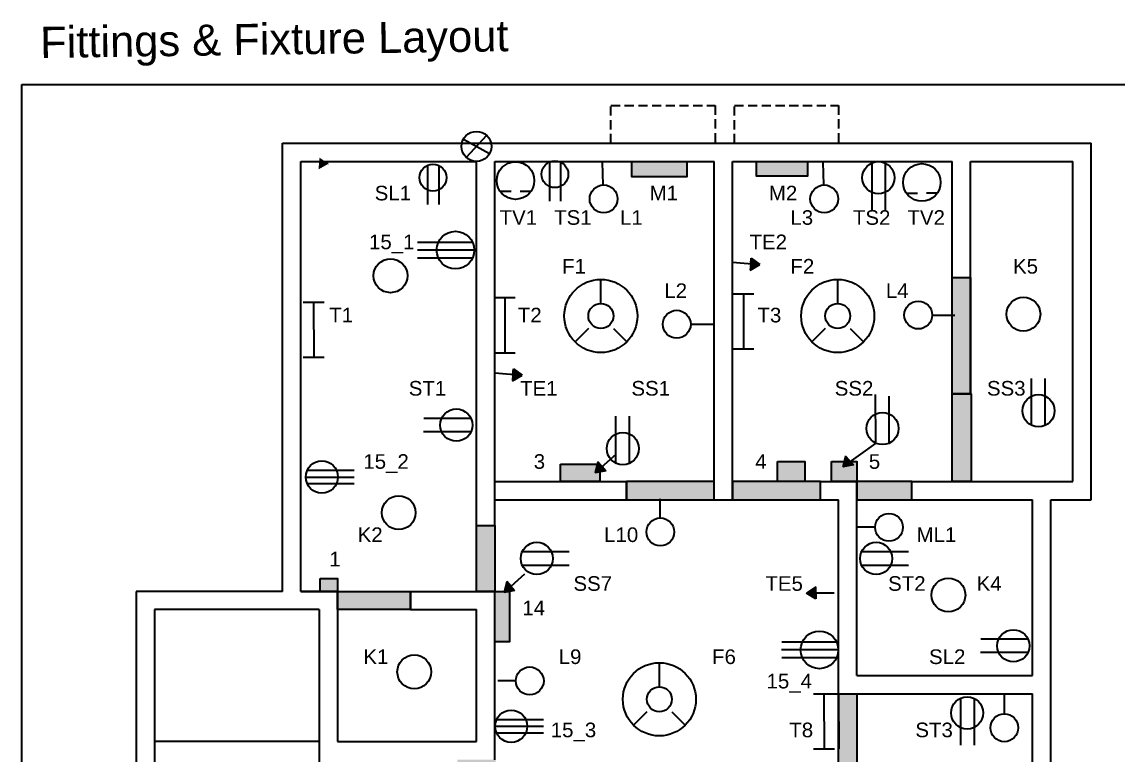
# Model space of a CAD drawing. Header units: inches. Extents: x -866 to 823, y 98 to 33361.
# Drawn here: x -353 to 246, y 588 to 988 of the extents above; entities that cross this region are included whole.
import ezdxf

# ---------------------------------------------------------------- set-up
doc = ezdxf.new("R2010")
doc.units = ezdxf.units.IN
doc.header["$LTSCALE"] = 5
doc.header["$MEASUREMENT"] = 0
doc.linetypes.add('DASHEDX2', pattern=[1.5, 1, -0.5])
doc.styles.get("Standard").update_dxf_attribs({"font": 'arial.ttf', "height": 12})

msp = doc.modelspace()

# ---------------------------------------------------------------- hatches: boundary and pattern name
at = {"linetype": 'Continuous'}
h = msp.add_hatch(color=252, dxfattribs=at)
h.paths.add_polyline_path([(68.5, 282.4), (55.5, 282.4), (55.5, 247.5), (68.5, 247.5)])
h.paths.add_polyline_path([(-24.5, 323.5), (-38.5, 323.5), (-38.5, 298.5), (-24.5, 298.5)])
h.paths.add_polyline_path([(109.5, 408.5), (78.5, 408.5), (78.5, 395.5), (109.5, 395.5)])
h.paths.add_polyline_path([(155.5, 536), (133.5, 536), (133.5, 524.5), (155.5, 524.5)])
h.paths.add_polyline_path([(93.5, 526.5), (79, 526.5), (79, 495.5), (93.5, 495.5)])
h.paths.add_polyline_path([(-37, 746), (-58.5, 746), (-58.5, 736.5), (-37, 736.5)])
h.paths.add_polyline_path([(75, 747.5), (60, 747.5), (60, 736.5), (75, 736.5)])
h.paths.add_polyline_path([(103.5, 747.5), (89.5, 747.5), (89.5, 736.5), (103.5, 736.5)])
h.paths.add_polyline_path([(76.5, 911.5), (48.5, 911.5), (48.5, 903.5), (76.5, 903.5)])
h.paths.add_polyline_path([(10.5, 911.5), (-19.5, 911.5), (-19.5, 903), (10.5, 903)])
h.paths.add_polyline_path([(-94, 584.5), (-115, 584.5), (-115, 574), (-94, 574)])
h.paths.add_polyline_path([(-131.5, 485.5), (-151, 485.5), (-151, 478.5), (-131.5, 478.5)])
h.paths.add_polyline_path([(-190.5, 509), (-199, 509), (-199, 481.5), (-190.5, 481.5)])
at = {"linetype": 'Continuous', "true_color": 0x000000}
h = msp.add_hatch(color=18, dxfattribs=at)
h.paths.add_polyline_path([(-185.56, 910.13), (-190.54, 910.59), (-190.86, 907.1)])
h.paths.add_polyline_path([(-185.56, 910.13), (-190.27, 913.57), (-190.54, 910.59)])
h = msp.add_hatch(color=18, dxfattribs=at)
h.paths.add_polyline_path([(50.44, 855.13), (45.46, 855.59), (45.14, 852.1)])
h.paths.add_polyline_path([(50.44, 855.13), (45.73, 858.57), (45.46, 855.59)])
at = {"linetype": 'Continuous'}
h = msp.add_hatch(color=256, dxfattribs=at)
h.paths.add_polyline_path([(45.14, 852.1), (50.44, 855.13), (45.46, 855.59)])
h.paths.add_polyline_path([(45.46, 855.59), (50.44, 855.13), (45.73, 858.57)])
for color, points in [(56, [(165.5, 848), (155.5, 848), (155.5, 784.5), (165.5, 784.5)]), (54, [(25.5, 736.5), (-22.5, 736.5), (-22.5, 726.5), (25.5, 726.5)]), (54, [(83.5, 736.5), (35.5, 736.5), (35.5, 726.5), (83.5, 726.5)]), (252, [(-86.5, 676.5), (-94.5, 676.5), (-94.5, 649), (-86.5, 649)])]:
    msp.add_hatch(color=color, dxfattribs=at).paths.add_polyline_path(points)
at = {"linetype": 'Continuous', "true_color": 0x000000}
h = msp.add_hatch(color=18, dxfattribs=at)
h.paths.add_polyline_path([(-79.56, 794.63), (-84.54, 795.09), (-84.86, 791.6)])
h.paths.add_polyline_path([(-79.56, 794.63), (-84.27, 798.07), (-84.54, 795.09)])
at = {"linetype": 'Continuous'}
h = msp.add_hatch(color=256, dxfattribs=at)
h.paths.add_polyline_path([(-84.86, 791.6), (-79.56, 794.63), (-84.54, 795.09)])
h.paths.add_polyline_path([(-84.54, 795.09), (-79.56, 794.63), (-84.27, 798.07)])
h = msp.add_hatch(color=56, dxfattribs=at)
h.paths.add_polyline_path([(166, 784.5), (155.5, 784.5), (155.5, 736.5), (166, 736.5)])
h.paths.add_polyline_path([(-94.5, 712.5), (-104.5, 712.5), (-104.5, 676.5), (-94.5, 676.5)])
h.paths.add_polyline_path([(-180.5, 683.5), (-190, 683.5), (-190, 676.5), (-180.5, 676.5)])
h.paths.add_polyline_path([(133.5, 736.5), (103.5, 736.5), (103.5, 726.5), (133.5, 726.5)])
at = {"linetype": 'Continuous', "true_color": 0x000000}
h = msp.add_hatch(color=18, dxfattribs=at)
h.paths.add_polyline_path([(95.81, 744.53), (99.53, 747.86), (97.19, 750.47)])
h.paths.add_polyline_path([(95.81, 744.53), (101.53, 745.63), (99.53, 747.86)])
at = {"linetype": 'Continuous'}
h = msp.add_hatch(color=256, dxfattribs=at)
h.paths.add_polyline_path([(97.19, 750.47), (95.81, 744.53), (99.53, 747.86)])
h.paths.add_polyline_path([(95.81, 744.53), (101.53, 745.63), (99.53, 747.86)])
at = {"linetype": 'Continuous', "true_color": 0x000000}
h = msp.add_hatch(color=18, dxfattribs=at)
h.paths.add_polyline_path([(-39.56, 741.36), (-35.83, 744.7), (-38.17, 747.3)])
h.paths.add_polyline_path([(-39.56, 741.36), (-33.83, 742.46), (-35.83, 744.7)])
at = {"linetype": 'Continuous'}
h = msp.add_hatch(color=256, dxfattribs=at)
h.paths.add_polyline_path([(-38.17, 747.3), (-39.56, 741.36), (-35.83, 744.7)])
h.paths.add_polyline_path([(-39.56, 741.36), (-33.83, 742.46), (-35.83, 744.7)])
at = {"linetype": 'Continuous', "true_color": 0x000000}
h = msp.add_hatch(color=18, dxfattribs=at)
h.paths.add_polyline_path([(-89.36, 675.95), (-85.64, 679.29), (-87.97, 681.89)])
h.paths.add_polyline_path([(-89.36, 675.95), (-83.64, 677.05), (-85.64, 679.29)])
at = {"linetype": 'Continuous'}
h = msp.add_hatch(color=256, dxfattribs=at)
h.paths.add_polyline_path([(-87.97, 681.89), (-89.36, 675.95), (-85.64, 679.29)])
h.paths.add_polyline_path([(-89.36, 675.95), (-83.64, 677.05), (-85.64, 679.29)])
at = {"linetype": 'Continuous', "true_color": 0x000000}
h = msp.add_hatch(color=18, dxfattribs=at)
h.paths.add_polyline_path([(76, 675.5), (81, 675.5), (81, 679)])
h.paths.add_polyline_path([(76, 675.5), (81, 672.5), (81, 675.5)])
at = {"linetype": 'Continuous'}
h = msp.add_hatch(color=256, dxfattribs=at)
h.paths.add_polyline_path([(81, 679), (76, 675.5), (81, 675.5)])
h.paths.add_polyline_path([(76, 675.5), (81, 672.5), (81, 675.5)])
h = msp.add_hatch(color=54, dxfattribs=at)
h.paths.add_polyline_path([(-140.5, 676.5), (-180.5, 676.5), (-180.5, 666.5), (-140.5, 666.5)])
h.paths.add_polyline_path([(103.5, 620.5), (93.5, 620.5), (93.5, 572.5), (103.5, 572.5)])

# ---------------------------------------------------------------- linework, layer by layer
for p, q in [((-353, 953.5), (294.5, 953.5)), ((-353, 128.5), (-353, 953.5)), ((-111.67, 923.68), (-97.33, 915.72)), ((-98.94, 925.73), (-110.06, 913.67)), ((-210.5, 921.5), (231.5, 921.5)), ((-210.5, 676.5), (-210.5, 921.5)), ((231.5, 726.5), (231.5, 921.5)), ((-200.5, 911.5), (-104.5, 911.5)), ((-200.5, 676.5), (-200.5, 911.5)), ((-185.56, 910.13), (-190.54, 910.59)), ((-190.54, 910.59), (-190.54, 910.59)), ((-104.5, 712.5), (-104.5, 911.5)), ((-94.5, 911.5), (25.5, 911.5)), ((-94.5, 712.5), (-94.5, 911.5)), ((-64.66, 911.19), (-64.66, 889.75)), ((-64.66, 911.19), (-64.66, 889.75)), ((-58.51, 911.13), (-58.51, 892.37)), ((-58.51, 911.13), (-58.51, 892.37)), ((-35.22, 898.6), (-35.58, 910.99)), ((25.5, 726.5), (25.5, 911.5)), ((35.5, 726.5), (35.5, 911.5)), ((35.5, 911.5), (155.5, 911.5)), ((85.38, 898.6), (85.02, 910.99)), ((111.61, 910.61), (111.61, 884.88)), ((118.99, 910.54), (118.99, 888.03)), ((155.5, 784.5), (155.5, 911.5)), ((165.5, 784.5), (165.5, 911.5)), ((165.5, 911.5), (221.5, 911.5)), ((221.5, 736.5), (221.5, 911.5)), ((-131.29, 909.29), (-131.29, 887.85)), ((-131.29, 909.29), (-131.29, 887.85)), ((-125.14, 909.24), (-125.14, 890.48)), ((-125.14, 909.24), (-125.14, 890.48)), ((-91.57, 895.16), (-85.51, 895.2)), ((-80.61, 895.24), (-74.63, 895.29)), ((-58.51, 892.37), (-58.51, 889.75)), ((-58.51, 892.37), (-58.51, 889.75)), ((130.57, 894.16), (136.63, 894.2)), ((141.53, 894.24), (147.51, 894.29)), ((-125.14, 890.48), (-125.14, 887.85)), ((-125.14, 890.48), (-125.14, 887.85)), ((118.99, 888.03), (118.99, 884.88)), ((-105.73, 863), (-136.66, 863)), ((-106.64, 867.23), (-136.65, 867.21)), ((-132.97, 858.6), (-136.65, 858.6)), ((-106.71, 858.62), (-132.97, 858.6)), ((35.5, 856.5), (50.44, 855.13)), ((45.46, 855.59), (45.73, 858.57)), ((45.73, 858.57), (50.44, 855.13)), ((45.46, 855.59), (45.14, 852.1)), ((45.14, 852.1), (50.44, 855.13)), ((50.44, 855.13), (45.46, 855.59)), ((50.44, 855.13), (45.46, 855.59)), ((45.46, 855.59), (45.46, 855.59)), ((-36.5, 833.84), (-36.5, 846.98)), ((93, 833.84), (93, 846.98)), ((35.65, 839.15), (47.2, 839.15)), ((41.42, 839.15), (41.5, 809)), ((-199.31, 834.57), (-187.76, 834.57)), ((-193.54, 834.57), (-193.46, 804.43)), ((-94.81, 837.07), (-83.26, 837.07)), ((-89.04, 837.07), (-88.96, 806.93)), ((144.6, 827.5), (157, 827.5)), ((12.6, 822.5), (25, 822.5)), ((-43.34, 820.16), (-50.63, 812.87)), ((-29.66, 820.16), (-22.37, 812.87)), ((86.16, 820.16), (78.87, 812.87)), ((99.84, 820.16), (107.13, 812.87)), ((35.65, 809), (47.2, 809)), ((-199.31, 804.43), (-187.76, 804.43)), ((-94.81, 806.93), (-83.26, 806.93)), ((-84.54, 795.09), (-84.27, 798.07)), ((-84.27, 798.07), (-79.56, 794.63)), ((-94.5, 796), (-79.56, 794.63)), ((-84.54, 795.09), (-84.86, 791.6)), ((-84.86, 791.6), (-79.56, 794.63)), ((-79.56, 794.63), (-84.54, 795.09)), ((-79.56, 794.63), (-84.54, 795.09)), ((-84.54, 795.09), (-84.54, 795.09)), ((198.99, 789.75), (198.99, 792.9)), ((206.39, 767.18), (206.37, 792.91)), ((155.5, 784.5), (165.5, 784.5)), ((199.01, 767.25), (198.99, 789.75)), ((113.74, 757.54), (113.73, 784)), ((121.12, 757.48), (121.11, 783.2)), ((-107.48, 771), (-133.21, 770.99)), ((-28.27, 769.05), (-28.27, 772.2)), ((-28.26, 746.54), (-28.27, 769.05)), ((-20.88, 746.48), (-20.89, 772.2)), ((-107.55, 763.62), (-133.51, 763.62)), ((113.74, 757.54), (95.81, 744.53)), ((-28.38, 751.37), (-39.56, 741.36)), ((97.19, 750.47), (95.81, 744.53)), ((99.53, 747.86), (97.19, 750.47)), ((-196.96, 742.76), (-174.45, 742.77)), ((-174.45, 742.77), (-171.3, 742.77)), ((-38.17, 747.3), (-39.56, 741.36)), ((-39.56, 741.36), (-35.83, 744.7)), ((-39.56, 741.36), (-35.83, 744.7)), ((-33.83, 742.46), (-39.56, 741.36)), ((-35.83, 744.7), (-38.17, 747.3)), ((-35.83, 744.7), (-35.83, 744.7)), ((-35.83, 744.7), (-33.83, 742.46)), ((95.81, 744.53), (99.53, 747.86)), ((95.81, 744.53), (99.53, 747.86)), ((101.53, 745.63), (95.81, 744.53)), ((99.53, 747.86), (99.53, 747.86)), ((99.53, 747.86), (101.53, 745.63)), ((-197.8, 739), (-171.29, 739)), ((-94.5, 736.5), (-22.5, 736.5)), ((-22.5, 726.5), (-22.5, 736.5)), ((83.5, 736.5), (103.5, 736.5)), ((103.5, 630.5), (103.5, 736.5)), ((133.5, 726.5), (133.5, 736.5)), ((133.5, 736.5), (155.5, 736.5)), ((144.5, 736.5), (209.5, 736.5)), ((209.5, 736.5), (221.5, 736.5)), ((-197.02, 735.38), (-171.3, 735.39)), ((-94.5, 726.5), (-22.5, 726.5)), ((-4, 716.6), (-4, 727)), ((25.5, 726.5), (35.5, 726.5)), ((83.5, 726.5), (93.5, 726.5)), ((93.5, 620.5), (93.5, 726.5)), ((133.5, 726.5), (199.5, 726.5)), ((199.5, 630.5), (199.5, 726.5)), ((209.5, 726.5), (231.5, 726.5)), ((209.5, 441.5), (209.5, 726.5)), ((-104.5, 712.5), (-94.5, 712.5)), ((113.4, 711.5), (103.5, 711.5)), ((-79.46, 698.26), (-56.95, 698.27)), ((-56.95, 698.27), (-53.8, 698.27)), ((106.04, 698.26), (128.55, 698.27)), ((128.55, 698.27), (131.7, 698.27)), ((-79.52, 690.88), (-53.8, 690.89)), ((105.98, 690.88), (131.7, 690.89)), ((-78.19, 685.96), (-89.36, 675.95)), ((-87.97, 681.89), (-89.36, 675.95)), ((-89.36, 675.95), (-85.64, 679.29)), ((-89.36, 675.95), (-85.64, 679.29)), ((-83.64, 677.05), (-89.36, 675.95)), ((-85.64, 679.29), (-87.97, 681.89)), ((-85.64, 679.29), (-85.64, 679.29)), ((-85.64, 679.29), (-83.64, 677.05)), ((81, 679), (76, 675.5)), ((81, 675.5), (81, 679)), ((-290.5, 676.5), (-290.5, 158.5)), ((-210.5, 676.5), (-290.5, 676.5)), ((-190.5, 676.5), (-200.5, 676.5)), ((-200.5, 676.5), (-180.5, 676.5)), ((-180.5, 676.5), (-180.5, 594.5)), ((-140.5, 666.5), (-140.5, 676.5)), ((-140.5, 676.5), (-94.5, 676.5)), ((-94.5, 584.5), (-94.5, 676.5)), ((91, 675.5), (76, 675.5)), ((76, 675.5), (81, 675.5)), ((76, 675.5), (81, 675.5)), ((81, 672.5), (76, 675.5)), ((81, 675.5), (81, 675.5)), ((81, 675.5), (81, 672.5)), ((-280.5, 666.5), (-280.5, 168.5)), ((-190.5, 666.5), (-280.5, 666.5)), ((-190.5, 666.5), (-280.5, 666.5)), ((-190.5, 666.5), (-190.5, 562.5)), ((-190.5, 666.5), (-190.5, 562.5)), ((-140.5, 666.5), (-104.5, 666.5)), ((-104.5, 594.5), (-104.5, 666.5)), ((92.36, 648.73), (62.35, 648.71)), ((197.02, 650.39), (171.3, 650.37)), ((93.27, 644.5), (62.34, 644.5)), ((196.96, 643), (171, 643)), ((-4.5, 624.34), (-4.5, 637.48)), ((66.03, 640.1), (62.35, 640.1)), ((92.29, 640.12), (66.03, 640.1)), ((103.5, 630.5), (199.5, 630.5)), ((-82.96, 627.58), (-92.86, 627.58)), ((79.69, 620.57), (91.24, 620.57)), ((85.46, 620.57), (85.54, 590.43)), ((87.69, 620.57), (99.24, 620.57)), ((93.46, 620.57), (93.54, 590.43)), ((93.5, 620.5), (199.5, 620.5)), ((160.12, 618.08), (160.12, 592.35)), ((167.5, 618.01), (167.5, 595.5)), ((184.1, 609.54), (184.1, 619.94)), ((199.5, 524.5), (199.5, 620.5)), ((-93.46, 606.51), (-70.95, 606.52)), ((-70.95, 606.52), (-67.8, 606.53)), ((-11.34, 610.66), (-18.63, 603.37)), ((2.34, 610.66), (9.63, 603.37)), ((-94.3, 602.75), (-67.79, 602.75)), ((-93.52, 599.13), (-67.8, 599.14)), ((-190.5, 594.5), (-280.5, 594.5)), ((-180.5, 594.5), (-104.5, 594.5)), ((167.5, 595.5), (167.5, 592.35)), ((79.69, 590.43), (91.24, 590.43))]:
    msp.add_line(p, q, dxfattribs=at)
at = {"linetype": 'DASHEDX2'}
for p, q in [((-31, 921.5), (-31, 942)), ((-31, 942), (26, 942)), ((26, 942), (26, 921.5)), ((36.5, 921.5), (36.5, 942)), ((36.5, 942), (93.5, 942)), ((93.5, 942), (93.5, 921.5)), ((-19.5, 921.5), (10.5, 921.5)), ((10.5, 921.5), (10.5, 921.5)), ((83.5, 726.5), (83.5, 736.5))]:
    msp.add_line(p, q, dxfattribs=at)
at = {"linetype": 'Continuous'}
for points in [[(-19.5, 911.5), (10.5, 911.5), (10.5, 903), (-19.5, 903)], [(48.5, 911.5), (76.5, 911.5), (76.5, 903.5), (48.5, 903.5)], [(155.5, 848), (165.5, 848), (165.5, 784.5), (155.5, 784.5)], [(155.5, 784.5), (166, 784.5), (166, 736.5), (155.5, 736.5)], [(-58.5, 746), (-37, 746), (-37, 736.5), (-58.5, 736.5)], [(60, 747.5), (75, 747.5), (75, 736.5), (60, 736.5)], [(89.5, 747.5), (103.5, 747.5), (103.5, 736.5), (89.5, 736.5)], [(-22.5, 726.5), (25.5, 726.5), (25.5, 736.5), (-22.5, 736.5)], [(35.5, 726.5), (83.5, 726.5), (83.5, 736.5), (35.5, 736.5)], [(103.5, 726.5), (133.5, 726.5), (133.5, 736.5), (103.5, 736.5)], [(-104.5, 712.5), (-94.5, 712.5), (-94.5, 676.5), (-104.5, 676.5)], [(-190, 683.5), (-180.5, 683.5), (-180.5, 676.5), (-190, 676.5)], [(-180.5, 676.5), (-140.5, 676.5), (-140.5, 666.5), (-180.5, 666.5)], [(-94.5, 676.5), (-86.5, 676.5), (-86.5, 649), (-94.5, 649)], [(93.5, 620.5), (103.5, 620.5), (103.5, 572.5), (93.5, 572.5)]]:
    msp.add_lwpolyline(points, close=True, dxfattribs=at)
for centre, radius in [((-104.5, 919.7), 8.2), ((-83.14, 901), 10.25), ((-61.64, 904.5), 7.34), ((-61.64, 904.5), 7.34), ((115.23, 902.58), 8.8), ((139, 900), 10.25), ((-128.27, 902.6), 7.34), ((-128.27, 902.6), 7.34), ((-35, 891), 7.6), ((85.6, 891), 7.6), ((-116, 863), 10.27), ((-151.5, 849), 9.26), ((-36.5, 827), 19.98), ((93, 827), 19.98), ((-36.5, 827), 6.84), ((93, 827), 6.84), ((137, 827.5), 7.6), ((194.5, 828), 9.26), ((5, 822.5), 7.6), ((202.76, 775.21), 8.8), ((-115.51, 767.38), 8.8), ((117.5, 765.5), 8.8), ((-24.5, 754.5), 8.8), ((-189, 739), 8.8), ((-147, 719.5), 9.26), ((121, 711.5), 7.6), ((-4, 709), 7.6), ((-71.5, 694.5), 8.8), ((114, 694.5), 8.8), ((153.5, 674.5), 9.26), ((83, 644.5), 10.27), ((189, 646.76), 8.8), ((-138.5, 632.5), 9.26), ((-75.36, 627.58), 7.6), ((-4.5, 617.5), 19.98), ((-4.5, 617.5), 6.84), ((163.74, 610.05), 8.8), ((-85.5, 602.75), 8.8), ((184.1, 601.94), 7.6)]:
    msp.add_circle(centre, radius, dxfattribs=at)

# ---------------------------------------------------------------- texts
at = {"linetype": 'Continuous', "insert": (-343.18, 985), "char_height": 17, "width": 357.6769, "attachment_point": 1, "rotation": 0.8268}
msp.add_mtext('{\\C3;Fittings & Fixture Layout}', dxfattribs=at)
at = {"linetype": 'Continuous', "insert": (-200.5, 911.5), "char_height": 8, "width": 414.2692, "attachment_point": 1}
msp.add_mtext('                       \\P             SL1                                          {\\C3;M1 }               {\\C3;M2}               \\P                                   {\\C4;TV1}   TS1     L1                          L3       TS2   TV2\\P            {\\C3;15_1 }                                                         {\\C2; TE2\\P}                                              F1                                    F2                                   K5\\P                                                                L2                                   L4                       \\P     T1                             T2                                      T3                         \\P\\P\\P                   ST1             {\\C2;TE1 }            SS1                             SS2                    SS3\\P\\P         \\P           {\\C3;15_2}                      {\\C1;3}                                    {\\C1; 4 }                 {\\C1;5 \\P}\\P\\P          K2                                       L10                                                 ML1\\P    {\\C1; 1  }                                                                                             \\P                                                SS7                          {\\C2; TE5}               ST2         K4\\P                                       {\\C1;14\\P}\\P           K1                              L9                       F6                                  SL2\\P                                                                                  15_4                        \\P\\P                                            {\\C3;15_3  }                                T8                  ST3     \\P                     \\P                                      TJB                                                             KB\\P \\P         {\\C1; SDB 1 }               K10                               K7                            {\\C1; 8 }            ST4\\P\\P\\P                    \\P                           {\\C1;13    }                                                   {\\C1; 7}                               K8\\P                                                                                                                         SL3\\P                                                                                                                           \\P                                                                                                   ML3  ST5   \\P                                         ', dxfattribs=at)

doc.saveas('drawing.dxf')
